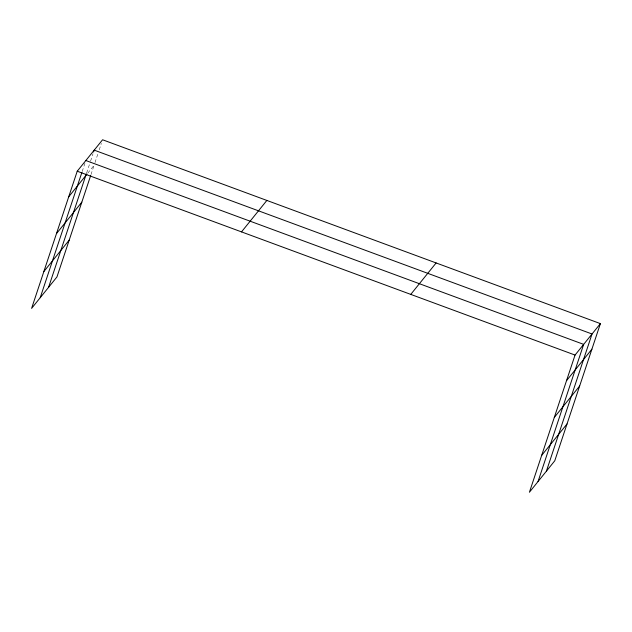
<?xml version="1.0" encoding="UTF-8"?>
<svg xmlns="http://www.w3.org/2000/svg" width="632" height="632" viewBox="0 0 632 632"><rect width="100%" height="100%" fill="white"/><g stroke="black" fill="none" stroke-linecap="round" stroke-linejoin="round"><path stroke-width="0.47" stroke-dasharray="3.16 2.37" d="M82.207 171.477L84.941 163.261M86.624 172.963L90.265 162.013M90.574 161.097L92.999 153.797M91.016 174.535L94.073 165.323L87.508 173.476M94.99 162.59L98.023 153.458M99.24 149.808L101.365 143.417"/><path stroke-width="0.95" d="M600.4 323.616L575.049 355.065L529.418 492.233L554.77 460.783L600.4 323.616L102.582 139.767L77.23 171.217L31.6 308.384L56.951 276.935L90.708 175.451M40.219 297.688L81.899 172.386M48.585 287.315L86.315 173.879M93.607 151.972L94.215 150.147L592.034 333.996L546.404 471.164M538.037 481.544L583.668 344.377L85.849 160.52M68.73 196.773L86.908 174.219M56.477 233.603L81.828 202.153M43.853 271.547L69.204 240.105M241.511 231.889L266.862 200.439M410.768 294.394L436.119 262.952M566.548 380.622L591.9 349.18M554.296 417.452L579.647 386.01M541.671 455.403L567.023 423.954M77.23 171.217L575.049 355.065"/></g></svg>
